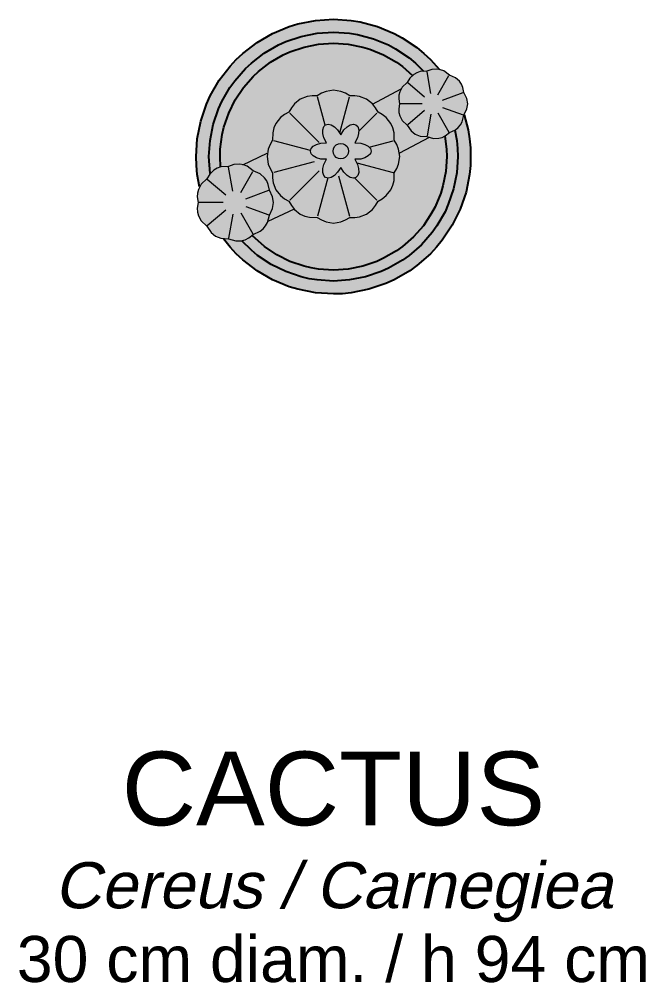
# Model space of a CAD drawing. Header units: centimetres. Extents: x 0 to 879, y -664 to 265.
# Drawn here: x 420.9 to 488.9, y -664.2 to -559.7 of the extents above; entities that cross this region are included whole.
import ezdxf
from ezdxf.enums import TextEntityAlignment as Align

# ---------------------------------------------------------------- set-up
doc = ezdxf.new("R2010")
doc.units = ezdxf.units.CM
for name, color, linetype, lineweight, true_color in [('VEG-FLOR', 243, 'Continuous', 13, 0xb0486e), ('VEG-HOJAS', 117, 'Continuous', 18, 0x2e5e38), ('VEG-MACETA', 25, 'Continuous', 25, 0x745440), ('VEG-NERVIOS', 115, 'Continuous', 9, 0x528c5c), ('VEG-TEXTO', 47, 'Continuous', 18, 0x464646)]:
    doc.layers.add(name, color=color, linetype=linetype, lineweight=lineweight, true_color=true_color)
doc.layers.add('VEG-RELLENO', color=253, linetype='Continuous', true_color=0x96c896)
doc.styles.add('VEG', font='arial.ttf')

# ---------------------------------------------------------------- blocks, each defined once
blk = doc.blocks.new('VEG_Cactus_PLANTA')
at = {"layer": 'VEG-RELLENO', "true_color": 0xd38560}
h = blk.add_hatch(color=33, dxfattribs=at)
h.dxf.hatch_style = 1
h.paths.add_polyline_path([(14.87, -0.97), (14.61, -2.91), (14.11, -4.79), (13.36, -6.59), (12.9, -7.45), (11.82, -9.07), (10.54, -10.54), (9.07, -11.82), (8.28, -12.39), (6.59, -13.36), (5.7, -13.77), (3.86, -14.39), (1.94, -14.77), (0, -14.9), (-1.94, -14.77), (-2.91, -14.61), (-4.79, -14.11), (-6.59, -13.36), (-8.28, -12.39), (-9.07, -11.82), (-10.54, -10.54), (-11.2, -9.82), (-11.94, -8.9), (-11.39, -8.92), (-10.59, -9.14), (-9.95, -9.12), (-8.9, -10.15), (-8.22, -10.71), (-6.75, -11.69), (-5.17, -12.47), (-3.49, -13.04), (-1.76, -13.38), (0, -13.5), (1.76, -13.38), (3.49, -13.04), (5.17, -12.47), (5.97, -12.11), (7.5, -11.22), (8.22, -10.71), (8.9, -10.15), (10.15, -8.9), (10.71, -8.22), (11.69, -6.75), (12.47, -5.17), (13.04, -3.49), (13.24, -2.63), (13.38, -1.76), (13.5, 0), (13.38, 1.76), (13.19, 2.87), (13.55, 3.15), (13.9, 3.6), (14.05, 3.94), (14.19, 4.53), (14.61, 2.91), (14.77, 1.94), (14.87, 0.97)])
h.paths.add_polyline_path([(-14.52, -3.29), (-14.87, -0.97), (-14.9, 0), (-14.77, 1.94), (-14.39, 3.86), (-13.77, 5.7), (-13.36, 6.59), (-12.39, 8.28), (-11.2, 9.82), (-10.54, 10.54), (-9.82, 11.2), (-8.28, 12.39), (-6.59, 13.36), (-4.79, 14.11), (-3.86, 14.39), (-1.94, 14.77), (0, 14.9), (1.94, 14.77), (2.91, 14.61), (4.79, 14.11), (6.59, 13.36), (7.45, 12.9), (9.07, 11.82), (9.82, 11.2), (10.54, 10.54), (11.51, 9.45), (10.87, 9.48), (10.15, 9.28), (9.79, 9.28), (8.9, 10.15), (8.22, 10.71), (6.75, 11.69), (5.97, 12.11), (5.17, 12.47), (3.49, 13.04), (1.76, 13.38), (0, 13.5), (-1.76, 13.38), (-3.49, 13.04), (-5.17, 12.47), (-5.97, 12.11), (-7.5, 11.22), (-8.9, 10.15), (-9.55, 9.55), (-10.71, 8.22), (-11.69, 6.75), (-12.47, 5.17), (-13.04, 3.49), (-13.24, 2.63), (-13.38, 1.76), (-13.5, 0), (-13.37, -1.84), (-13.75, -2.42), (-14.21, -2.84)])
at = {"layer": 'VEG-RELLENO', "true_color": 0xe08e66}
h = blk.add_hatch(color=11, dxfattribs=at)
h.dxf.hatch_style = 1
h.paths.add_polyline_path([(13.47, -0.88), (13.24, -2.63), (13.04, -3.49), (12.47, -5.17), (11.69, -6.75), (10.71, -8.22), (9.55, -9.55), (8.22, -10.71), (7.5, -11.22), (5.97, -12.11), (4.34, -12.78), (2.63, -13.24), (0.88, -13.47), (0, -13.5), (-1.76, -13.38), (-3.49, -13.04), (-5.17, -12.47), (-6.75, -11.69), (-8.22, -10.71), (-8.9, -10.15), (-9.95, -9.12), (-9.37, -8.92), (-8.83, -8.56), (-7.49, -9.76), (-6.15, -10.65), (-4.71, -11.36), (-3.18, -11.88), (-2.4, -12.06), (-0.8, -12.27), (0.8, -12.27), (2.4, -12.06), (3.95, -11.65), (5.44, -11.03), (6.83, -10.23), (7.49, -9.76), (8.7, -8.7), (9.76, -7.49), (10.23, -6.83), (11.03, -5.44), (11.36, -4.71), (11.88, -3.18), (12.06, -2.4), (12.19, -1.61), (12.3, 0), (12.27, 0.8), (12.09, 2.23), (12.58, 2.6), (13.19, 2.87), (13.38, 1.76), (13.47, 0.88)])
h.paths.add_polyline_path([(-13.37, -1.84), (-13.5, 0), (-13.38, 1.76), (-13.04, 3.49), (-12.47, 5.17), (-12.11, 5.97), (-11.22, 7.5), (-10.71, 8.22), (-9.55, 9.55), (-8.9, 10.15), (-7.5, 11.22), (-5.97, 12.11), (-5.17, 12.47), (-3.49, 13.04), (-1.76, 13.38), (0, 13.5), (1.76, 13.38), (2.63, 13.24), (4.34, 12.78), (5.97, 12.11), (6.75, 11.69), (8.22, 10.71), (8.9, 10.15), (9.79, 9.28), (9.22, 9.17), (8.87, 9.02), (8.58, 8.81), (7.49, 9.76), (6.83, 10.23), (5.44, 11.03), (3.95, 11.65), (3.18, 11.88), (1.61, 12.19), (0, 12.3), (-1.61, 12.19), (-3.18, 11.88), (-4.71, 11.36), (-5.44, 11.03), (-6.83, 10.23), (-8.11, 9.25), (-9.25, 8.11), (-10.23, 6.83), (-10.65, 6.15), (-11.36, 4.71), (-11.88, 3.18), (-12.06, 2.4), (-12.27, 0.8), (-12.3, 0), (-12.24, -1.13), (-12.79, -1.35)])
at = {"layer": 'VEG-RELLENO', "true_color": 0x7a5e4a}
h = blk.add_hatch(color=35, dxfattribs=at)
h.dxf.hatch_style = 1
h.paths.add_polyline_path([(12.27, -0.8), (12.06, -2.4), (11.65, -3.95), (11.03, -5.44), (10.65, -6.15), (9.76, -7.49), (8.7, -8.7), (7.49, -9.76), (6.83, -10.23), (5.44, -11.03), (3.95, -11.65), (2.4, -12.06), (1.61, -12.19), (0, -12.3), (-1.61, -12.19), (-3.18, -11.88), (-4.71, -11.36), (-6.15, -10.65), (-7.49, -9.76), (-8.83, -8.56), (-8.7, -8.44), (-8.13, -8.21), (-7.62, -7.84), (-7.35, -7.52), (-7.1, -7.02), (-4.26, -5.69), (-3.83, -6.09), (-3.11, -6.45), (-2.58, -6.58), (-1.77, -6.61), (-1.05, -6.99), (-0.27, -7.19), (0.54, -7.14), (1.05, -6.99), (1.77, -6.61), (2.31, -6.6), (2.85, -6.53), (3.6, -6.24), (4.23, -5.73), (4.56, -5.3), (4.84, -4.84), (5.3, -4.56), (5.73, -4.23), (6.24, -3.6), (6.53, -2.85), (6.6, -2.31), (6.61, -1.77), (6.99, -1.05), (7.14, -0.54), (7.2, 0), (7.17, 0.37), (10.39, 2.08), (10.87, 1.97), (11.24, 1.96), (11.62, 2.03), (12.09, 2.23), (12.27, 0.8)])
h.paths.add_polyline_path([(-12.24, -1.13), (-12.27, 0.8), (-12.06, 2.4), (-11.88, 3.18), (-11.36, 4.71), (-10.65, 6.15), (-9.76, 7.49), (-8.7, 8.7), (-8.11, 9.25), (-6.83, 10.23), (-5.44, 11.03), (-4.71, 11.36), (-3.18, 11.88), (-1.61, 12.19), (0, 12.3), (1.61, 12.19), (3.18, 11.88), (3.95, 11.65), (5.44, 11.03), (6.83, 10.23), (7.49, 9.76), (8.58, 8.81), (8.3, 8.52), (8.01, 8.05), (7.59, 7.67), (7.36, 7.36), (4.25, 5.7), (3.83, 6.09), (3.11, 6.45), (2.58, 6.58), (1.77, 6.61), (1.05, 6.99), (0.27, 7.19), (-0.54, 7.14), (-1.05, 6.99), (-1.77, 6.61), (-2.58, 6.58), (-3.36, 6.36), (-4.04, 5.92), (-4.4, 5.52), (-4.84, 4.84), (-5.3, 4.56), (-5.73, 4.23), (-6.24, 3.6), (-6.53, 2.85), (-6.6, 2.31), (-6.61, 1.77), (-6.99, 1.05), (-7.17, 0.36), (-9.84, -0.88), (-10.59, -0.83), (-11.39, -1.06)])
at = {"layer": 'VEG-RELLENO', "true_color": 0x6ca364}
h = blk.add_hatch(color=83, dxfattribs=at)
h.dxf.hatch_style = 1
h.paths.add_polyline_path([(14.56, 5.54), (14.43, 4.99), (14.16, 4.49), (13.98, 3.77), (13.8, 3.44), (13.55, 3.15), (13.26, 2.91), (12.58, 2.6), (12.13, 2.26), (11.8, 2.09), (11.43, 1.99), (10.87, 1.97), (10.15, 2.17), (9.4, 2.23), (8.87, 2.44), (8.43, 2.79), (8.01, 3.41), (7.47, 3.93), (7.2, 4.43), (7.11, 4.79), (7.09, 5.17), (7.16, 5.73), (7.09, 6.28), (7.11, 6.66), (7.2, 7.03), (7.47, 7.53), (8.01, 8.05), (8.3, 8.52), (8.71, 8.92), (9.04, 9.1), (9.4, 9.23), (10.15, 9.28), (10.87, 9.48), (11.43, 9.47), (11.8, 9.37), (12.13, 9.2), (12.58, 8.85), (13.26, 8.55), (13.68, 8.17), (13.98, 7.69), (14.16, 6.96), (14.49, 6.29), (14.56, 5.92)])
at = {"layer": 'VEG-RELLENO', "true_color": 0x63965c}
h = blk.add_hatch(color=83, dxfattribs=at)
h.dxf.hatch_style = 1
h.paths.add_polyline_path([(7.17, 0.37), (6.99, 1.05), (6.61, 1.77), (6.6, 2.31), (6.53, 2.85), (6.24, 3.6), (5.73, 4.23), (5.3, 4.56), (4.84, 4.84), (4.25, 5.7), (7.36, 7.36), (7.2, 7.03), (7.11, 6.66), (7.09, 6.28), (7.16, 5.73), (7.09, 5.17), (7.15, 4.61), (7.37, 4.09), (7.59, 3.78), (8.01, 3.41), (8.43, 2.79), (8.71, 2.54), (9.04, 2.35), (9.4, 2.23), (10.15, 2.17), (10.39, 2.08)])
at = {"layer": 'VEG-RELLENO', "true_color": 0x70aa68}
h = blk.add_hatch(color=83, dxfattribs=at)
h.dxf.hatch_style = 1
h.paths.add_polyline_path([(7.19, -0.27), (6.99, -1.05), (6.61, -1.77), (6.6, -2.31), (6.53, -2.85), (6.24, -3.6), (5.73, -4.23), (5.3, -4.56), (4.84, -4.84), (4.4, -5.52), (4.04, -5.92), (3.6, -6.24), (3.11, -6.45), (2.58, -6.58), (1.77, -6.61), (1.3, -6.87), (0.8, -7.08), (0, -7.2), (-0.8, -7.08), (-1.3, -6.87), (-1.77, -6.61), (-2.58, -6.58), (-3.11, -6.45), (-3.6, -6.24), (-4.23, -5.73), (-4.56, -5.3), (-4.84, -4.84), (-5.3, -4.56), (-5.73, -4.23), (-6.24, -3.6), (-6.53, -2.85), (-6.6, -2.31), (-6.61, -1.77), (-6.87, -1.3), (-7.08, -0.8), (-7.2, 0), (-7.08, 0.8), (-6.87, 1.3), (-6.61, 1.77), (-6.58, 2.58), (-6.45, 3.11), (-6.24, 3.6), (-5.73, 4.23), (-5.3, 4.56), (-4.84, 4.84), (-4.56, 5.3), (-4.23, 5.73), (-3.6, 6.24), (-2.85, 6.53), (-2.31, 6.6), (-1.77, 6.61), (-1.3, 6.87), (-0.8, 7.08), (0, 7.2), (0.8, 7.08), (1.3, 6.87), (1.77, 6.61), (2.31, 6.6), (2.85, 6.53), (3.6, 6.24), (4.23, 5.73), (4.56, 5.3), (4.84, 4.84), (5.52, 4.4), (5.92, 4.04), (6.24, 3.6), (6.45, 3.11), (6.58, 2.58), (6.61, 1.77), (6.87, 1.3), (7.08, 0.8), (7.19, 0.27)])
h.paths.add_polyline_path([(-1.15, -1.72), (-1.05, -2.05), (-0.85, -2.26), (-0.57, -2.33), (-0.23, -2.25), (0.12, -2.03), (0.46, -1.7), (0.8, -1.18), (1.14, -1.7), (1.48, -2.03), (1.83, -2.25), (2.17, -2.33), (2.45, -2.26), (2.65, -2.05), (2.75, -1.72), (2.74, -1.3), (2.62, -0.84), (2.34, -0.29), (2.96, -0.26), (3.42, -0.13), (3.78, 0.07), (4.02, 0.32), (4.1, 0.6), (4.02, 0.88), (3.78, 1.13), (3.42, 1.33), (2.96, 1.46), (2.34, 1.49), (2.62, 2.04), (2.74, 2.5), (2.75, 2.92), (2.65, 3.25), (2.45, 3.46), (2.17, 3.53), (1.83, 3.45), (1.48, 3.23), (1.14, 2.9), (0.8, 2.38), (0.46, 2.9), (0.12, 3.23), (-0.23, 3.45), (-0.57, 3.53), (-0.85, 3.46), (-1.05, 3.25), (-1.15, 2.92), (-1.14, 2.5), (-1.02, 2.04), (-0.74, 1.49), (-1.36, 1.46), (-1.82, 1.33), (-2.18, 1.13), (-2.42, 0.88), (-2.5, 0.6), (-2.42, 0.32), (-2.18, 0.07), (-1.82, -0.13), (-1.36, -0.26), (-0.74, -0.29), (-1.02, -0.84), (-1.14, -1.3)], flags=0)
at = {"layer": 'VEG-RELLENO', "true_color": 0xf49eb8}
h = blk.add_hatch(color=231, dxfattribs=at)
h.dxf.hatch_style = 1
h.paths.add_polyline_path([(-1.14, -1.3), (-1.02, -0.84), (-0.74, -0.29), (-1.36, -0.26), (-1.82, -0.13), (-2.18, 0.07), (-2.42, 0.32), (-2.5, 0.6), (-2.42, 0.88), (-2.18, 1.13), (-1.82, 1.33), (-1.36, 1.46), (-0.74, 1.49), (-1.02, 2.04), (-1.14, 2.5), (-1.15, 2.92), (-1.05, 3.25), (-0.85, 3.46), (-0.57, 3.53), (-0.23, 3.45), (0.12, 3.23), (0.46, 2.9), (0.8, 2.38), (1.14, 2.9), (1.48, 3.23), (1.83, 3.45), (2.17, 3.53), (2.45, 3.46), (2.65, 3.25), (2.75, 2.92), (2.74, 2.5), (2.62, 2.04), (2.34, 1.49), (2.96, 1.46), (3.42, 1.33), (3.78, 1.13), (4.02, 0.88), (4.1, 0.6), (4.02, 0.32), (3.78, 0.07), (3.42, -0.13), (2.96, -0.26), (2.34, -0.29), (2.62, -0.84), (2.74, -1.3), (2.75, -1.72), (2.65, -2.05), (2.45, -2.26), (2.17, -2.33), (1.83, -2.25), (1.48, -2.03), (1.14, -1.7), (0.8, -1.18), (0.46, -1.7), (0.12, -2.03), (-0.23, -2.25), (-0.57, -2.33), (-0.85, -2.26), (-1.05, -2.05), (-1.15, -1.72)])
h.paths.add_polyline_path([(1.6, 0.86), (1.48, 1.09), (1.29, 1.28), (1.06, 1.4), (0.8, 1.44), (0.54, 1.4), (0.31, 1.28), (0.12, 1.09), (0, 0.86), (-0.04, 0.6), (0, 0.34), (0.12, 0.11), (0.31, -0.08), (0.54, -0.2), (0.8, -0.24), (1.06, -0.2), (1.29, -0.08), (1.48, 0.11), (1.6, 0.34), (1.64, 0.6)], flags=0)
at = {"layer": 'VEG-RELLENO', "true_color": 0xfad466}
h = blk.add_hatch(color=41, dxfattribs=at)
h.dxf.hatch_style = 1
h.paths.add_polyline_path([(1.64, 0.6), (1.6, 0.34), (1.48, 0.11), (1.29, -0.08), (1.06, -0.2), (0.8, -0.24), (0.54, -0.2), (0.31, -0.08), (0.12, 0.11), (0, 0.34), (-0.04, 0.6), (0, 0.86), (0.12, 1.09), (0.31, 1.28), (0.54, 1.4), (0.8, 1.44), (1.06, 1.4), (1.29, 1.28), (1.48, 1.09), (1.6, 0.86)])
at = {"layer": 'VEG-RELLENO', "true_color": 0x63965c}
h = blk.add_hatch(color=83, dxfattribs=at)
h.dxf.hatch_style = 1
h.paths.add_polyline_path([(-7.17, 0.36), (-7.2, 0), (-7.14, -0.54), (-6.99, -1.05), (-6.61, -1.77), (-6.58, -2.58), (-6.36, -3.36), (-6.09, -3.83), (-5.73, -4.23), (-5.3, -4.56), (-4.84, -4.84), (-4.26, -5.69), (-7.1, -7.02), (-6.95, -6.35), (-6.59, -5.61), (-6.49, -4.99), (-6.59, -4.37), (-6.95, -3.62), (-7.15, -2.82), (-7.48, -2.29), (-7.95, -1.87), (-8.7, -1.53), (-9.37, -1.05), (-9.84, -0.88)])
at = {"layer": 'VEG-RELLENO', "true_color": 0x6ca364}
h = blk.add_hatch(color=83, dxfattribs=at)
h.dxf.hatch_style = 1
h.paths.add_polyline_path([(-6.5, -5.2), (-6.66, -5.8), (-6.95, -6.35), (-7.15, -7.15), (-7.35, -7.52), (-7.62, -7.84), (-7.95, -8.1), (-8.7, -8.44), (-9.19, -8.82), (-9.56, -9.01), (-9.97, -9.12), (-10.59, -9.14), (-11.39, -8.92), (-12.21, -8.85), (-12.79, -8.62), (-13.28, -8.23), (-13.75, -7.55), (-14.34, -6.97), (-14.64, -6.42), (-14.74, -6.02), (-14.77, -5.6), (-14.68, -4.99), (-14.77, -4.37), (-14.74, -3.96), (-14.64, -3.55), (-14.34, -3), (-13.75, -2.42), (-13.42, -1.9), (-12.97, -1.46), (-12.61, -1.25), (-12.21, -1.12), (-11.39, -1.06), (-10.59, -0.83), (-9.97, -0.85), (-9.37, -1.05), (-8.7, -1.53), (-8.13, -1.77), (-7.78, -2), (-7.48, -2.29), (-7.15, -2.82), (-6.95, -3.62), (-6.59, -4.37), (-6.5, -4.78)])
at = {"layer": 'VEG-FLOR'}
for points in [[(-1.15, -1.72), (-1.14, -1.3), (-1.02, -0.84), (-0.74, -0.29), (-1.36, -0.26), (-1.82, -0.13), (-2.18, 0.07), (-2.42, 0.32), (-2.5, 0.6), (-2.42, 0.88), (-2.18, 1.13), (-1.82, 1.33), (-1.36, 1.46), (-0.74, 1.49), (-1.02, 2.04), (-1.14, 2.5), (-1.15, 2.92), (-1.05, 3.25), (-0.85, 3.46), (-0.57, 3.53), (-0.23, 3.45), (0.12, 3.23), (0.46, 2.9), (0.8, 2.38), (1.14, 2.9), (1.48, 3.23), (1.83, 3.45), (2.17, 3.53), (2.45, 3.46), (2.65, 3.25), (2.75, 2.92), (2.74, 2.5), (2.62, 2.04), (2.34, 1.49), (2.96, 1.46), (3.42, 1.33), (3.78, 1.13), (4.02, 0.88), (4.1, 0.6), (4.02, 0.32), (3.78, 0.07), (3.42, -0.13), (2.96, -0.26), (2.34, -0.29), (2.62, -0.84), (2.74, -1.3), (2.75, -1.72), (2.65, -2.05), (2.45, -2.26), (2.17, -2.33), (1.83, -2.25), (1.48, -2.03), (1.14, -1.7), (0.8, -1.18), (0.46, -1.7), (0.12, -2.03), (-0.23, -2.25), (-0.57, -2.33), (-0.85, -2.26), (-1.05, -2.05)], [(1.64, 0.6), (1.6, 0.34), (1.48, 0.11), (1.29, -0.08), (1.06, -0.2), (0.8, -0.24), (0.54, -0.2), (0.31, -0.08), (0.12, 0.11), (0, 0.34), (-0.04, 0.6), (0, 0.86), (0.12, 1.09), (0.31, 1.28), (0.54, 1.4), (0.8, 1.44), (1.06, 1.4), (1.29, 1.28), (1.48, 1.09), (1.6, 0.86)]]:
    blk.add_lwpolyline(points, close=True, dxfattribs=at)
at = {"layer": 'VEG-HOJAS'}
for points in [[(14.57, 5.73), (14.49, 6.29), (14.16, 6.96), (14.05, 7.51), (13.9, 7.86), (13.68, 8.17), (13.26, 8.55), (12.58, 8.85), (11.97, 9.29), (11.62, 9.43), (11.24, 9.49), (10.68, 9.45), (10.15, 9.28), (9.4, 9.23), (9.04, 9.1), (8.71, 8.92), (8.3, 8.52), (8.01, 8.05), (7.47, 7.53), (7.2, 7.03), (7.11, 6.66), (7.09, 6.28), (7.16, 5.73), (7.09, 5.17), (7.11, 4.79), (7.2, 4.43), (7.47, 3.93), (8.01, 3.41), (8.43, 2.79), (8.87, 2.44), (9.4, 2.23), (10.15, 2.17), (10.87, 1.97), (11.43, 1.99), (11.8, 2.09), (12.13, 2.26), (12.58, 2.6), (13.26, 2.91), (13.55, 3.15), (13.8, 3.44), (13.98, 3.77), (14.16, 4.49), (14.49, 5.17)], [(7.2, 0), (7.08, 0.8), (6.87, 1.3), (6.61, 1.77), (6.58, 2.58), (6.45, 3.11), (6.24, 3.6), (5.73, 4.23), (5.3, 4.56), (4.84, 4.84), (4.56, 5.3), (4.23, 5.73), (3.6, 6.24), (2.85, 6.53), (2.31, 6.6), (1.77, 6.61), (1.3, 6.87), (0.8, 7.08), (0, 7.2), (-0.8, 7.08), (-1.3, 6.87), (-1.77, 6.61), (-2.31, 6.6), (-2.85, 6.53), (-3.6, 6.24), (-4.23, 5.73), (-4.56, 5.3), (-4.84, 4.84), (-5.3, 4.56), (-5.73, 4.23), (-6.24, 3.6), (-6.45, 3.11), (-6.58, 2.58), (-6.61, 1.77), (-6.87, 1.3), (-7.08, 0.8), (-7.2, 0), (-7.08, -0.8), (-6.87, -1.3), (-6.61, -1.77), (-6.6, -2.31), (-6.53, -2.85), (-6.24, -3.6), (-5.73, -4.23), (-5.3, -4.56), (-4.84, -4.84), (-4.56, -5.3), (-4.23, -5.73), (-3.6, -6.24), (-3.11, -6.45), (-2.58, -6.58), (-1.77, -6.61), (-1.3, -6.87), (-0.8, -7.08), (0, -7.2), (0.8, -7.08), (1.3, -6.87), (1.77, -6.61), (2.31, -6.6), (2.85, -6.53), (3.6, -6.24), (4.23, -5.73), (4.56, -5.3), (4.84, -4.84), (5.3, -4.56), (5.73, -4.23), (6.24, -3.6), (6.45, -3.11), (6.58, -2.58), (6.61, -1.77), (6.87, -1.3), (7.08, -0.8)], [(-6.49, -4.99), (-6.59, -4.37), (-6.95, -3.62), (-7.08, -3.02), (-7.24, -2.63), (-7.48, -2.29), (-7.95, -1.87), (-8.7, -1.53), (-9.37, -1.05), (-9.76, -0.9), (-10.17, -0.82), (-10.8, -0.87), (-11.39, -1.06), (-12.21, -1.12), (-12.61, -1.25), (-12.97, -1.46), (-13.42, -1.9), (-13.75, -2.42), (-14.34, -3), (-14.64, -3.55), (-14.74, -3.96), (-14.77, -4.37), (-14.68, -4.99), (-14.77, -5.6), (-14.74, -6.02), (-14.64, -6.42), (-14.34, -6.97), (-13.75, -7.55), (-13.28, -8.23), (-12.79, -8.62), (-12.21, -8.85), (-11.39, -8.92), (-10.59, -9.14), (-9.97, -9.12), (-9.56, -9.01), (-9.19, -8.82), (-8.7, -8.44), (-7.95, -8.1), (-7.62, -7.84), (-7.35, -7.52), (-7.15, -7.15), (-6.95, -6.35), (-6.59, -5.61)]]:
    blk.add_lwpolyline(points, close=True, dxfattribs=at)
for points in [[(4.25, 5.7), (7.36, 7.36)], [(10.39, 2.08), (7.17, 0.37)], [(-9.84, -0.88), (-7.17, 0.36)], [(-4.26, -5.69), (-7.1, -7.02)]]:
    blk.add_lwpolyline(points, dxfattribs=at)
at = {"layer": 'VEG-MACETA'}
for points in [[(-14.52, -3.29), (-14.77, -1.94), (-14.87, -0.97), (-14.9, 0), (-14.77, 1.94), (-14.39, 3.86), (-13.77, 5.7), (-13.36, 6.59), (-12.39, 8.28), (-11.2, 9.82), (-10.54, 10.54), (-9.82, 11.2), (-8.28, 12.39), (-6.59, 13.36), (-4.79, 14.11), (-3.86, 14.39), (-1.94, 14.77), (0, 14.9), (1.94, 14.77), (2.91, 14.61), (4.79, 14.11), (6.59, 13.36), (7.45, 12.9), (9.07, 11.82), (9.82, 11.2), (10.54, 10.54), (11.51, 9.45)], [(-13.37, -1.84), (-13.5, 0), (-13.38, 1.76), (-13.04, 3.49), (-12.47, 5.17), (-12.11, 5.97), (-11.22, 7.5), (-10.71, 8.22), (-9.55, 9.55), (-8.9, 10.15), (-7.5, 11.22), (-5.97, 12.11), (-5.17, 12.47), (-3.49, 13.04), (-1.76, 13.38), (0, 13.5), (1.76, 13.38), (2.63, 13.24), (4.34, 12.78), (5.97, 12.11), (6.75, 11.69), (8.22, 10.71), (8.9, 10.15), (9.79, 9.28)], [(-12.24, -1.13), (-12.3, 0), (-12.27, 0.8), (-12.06, 2.4), (-11.88, 3.18), (-11.36, 4.71), (-10.65, 6.15), (-9.76, 7.49), (-8.7, 8.7), (-8.11, 9.25), (-6.83, 10.23), (-5.44, 11.03), (-4.71, 11.36), (-3.18, 11.88), (-1.61, 12.19), (0, 12.3), (1.61, 12.19), (3.18, 11.88), (3.95, 11.65), (5.44, 11.03), (6.83, 10.23), (7.49, 9.76), (8.58, 8.81)], [(14.19, 4.53), (14.61, 2.91), (14.77, 1.94), (14.87, 0.97), (14.87, -0.97), (14.77, -1.94), (14.39, -3.86), (13.77, -5.7), (12.9, -7.45), (11.82, -9.07), (11.2, -9.82), (10.54, -10.54), (9.07, -11.82), (8.28, -12.39), (6.59, -13.36), (5.7, -13.77), (3.86, -14.39), (1.94, -14.77), (0.97, -14.87), (0, -14.9), (-1.94, -14.77), (-3.86, -14.39), (-4.79, -14.11), (-6.59, -13.36), (-8.28, -12.39), (-9.82, -11.2), (-10.54, -10.54), (-11.2, -9.82), (-11.94, -8.9)], [(13.19, 2.87), (13.38, 1.76), (13.47, 0.88), (13.5, 0), (13.38, -1.76), (13.04, -3.49), (12.47, -5.17), (12.11, -5.97), (11.22, -7.5), (10.71, -8.22), (9.55, -9.55), (8.22, -10.71), (7.5, -11.22), (5.97, -12.11), (5.17, -12.47), (3.49, -13.04), (1.76, -13.38), (0, -13.5), (-1.76, -13.38), (-2.63, -13.24), (-3.49, -13.04), (-5.17, -12.47), (-6.75, -11.69), (-8.22, -10.71), (-8.9, -10.15), (-9.95, -9.12)], [(12.09, 2.23), (12.27, 0.8), (12.3, 0), (12.19, -1.61), (11.88, -3.18), (11.65, -3.95), (11.03, -5.44), (10.65, -6.15), (9.76, -7.49), (8.7, -8.7), (7.49, -9.76), (6.83, -10.23), (5.44, -11.03), (4.71, -11.36), (3.18, -11.88), (1.61, -12.19), (0, -12.3), (-1.61, -12.19), (-2.4, -12.06), (-3.18, -11.88), (-4.71, -11.36), (-6.15, -10.65), (-7.49, -9.76), (-8.83, -8.56)]]:
    blk.add_lwpolyline(points, dxfattribs=at)
at = {"layer": 'VEG-NERVIOS'}
for points in [[(10.57, 6.85), (10.16, 9.21)], [(11.34, 6.71), (12.54, 8.79)], [(9.9, 6.46), (8.06, 8)], [(-0.91, 3.4), (-1.73, 6.47)], [(0.69, 2.57), (1.73, 6.47)], [(11.84, 6.12), (14.09, 6.94)], [(9.63, 5.73), (7.24, 5.73)], [(11.84, 5.34), (14.09, 4.52)], [(-1.53, 1.53), (-4.73, 4.73)], [(2.75, 2.75), (4.73, 4.73)], [(9.9, 4.99), (8.06, 3.46)], [(10.57, 4.6), (10.16, 2.25)], [(11.34, 4.74), (12.54, 2.67)], [(-2.48, 0.66), (-6.47, 1.73)], [(3.87, 1.04), (6.47, 1.73)], [(-2.09, -0.56), (-6.47, -1.73)], [(2.55, -0.68), (6.47, -1.73)], [(-10.91, -3.75), (-11.37, -1.14)], [(-10.06, -3.9), (-8.74, -1.6)], [(-1.53, -1.53), (-4.73, -4.73)], [(0.56, -2.09), (1.73, -6.47)], [(-11.66, -4.18), (-13.69, -2.48)], [(-0.62, -2.31), (-1.73, -6.47)], [(2.3, -2.3), (4.73, -4.73)], [(-9.51, -4.56), (-7.02, -3.65)], [(-11.95, -4.99), (-14.6, -4.99)], [(-11.66, -5.8), (-13.69, -7.5)], [(-10.91, -6.23), (-11.37, -8.83)], [(-10.06, -6.08), (-8.74, -8.37)], [(-9.51, -5.42), (-7.02, -6.32)]]:
    blk.add_lwpolyline(points, dxfattribs=at)

msp = doc.modelspace()

# ---------------------------------------------------------------- block references
msp.add_blockref('VEG_Cactus_PLANTA', (455, -574.56))

# ---------------------------------------------------------------- texts
at = {"layer": 'VEG-TEXTO', "style": 'VEG'}
for s, height, p in [('CACTUS', 8, (455, -639.09)), ('30 cm diam. / h 94 cm', 5, (455, -659.09))]:
    msp.add_text(s, height=height, dxfattribs=at).set_placement(p, align=Align.TOP_CENTER)
at = {"layer": 'VEG-TEXTO', "style": 'VEG', "oblique": 12}
msp.add_text('Cereus / Carnegiea', height=5, dxfattribs=at).set_placement((455, -651.09), align=Align.TOP_CENTER)

doc.saveas('drawing.dxf')
